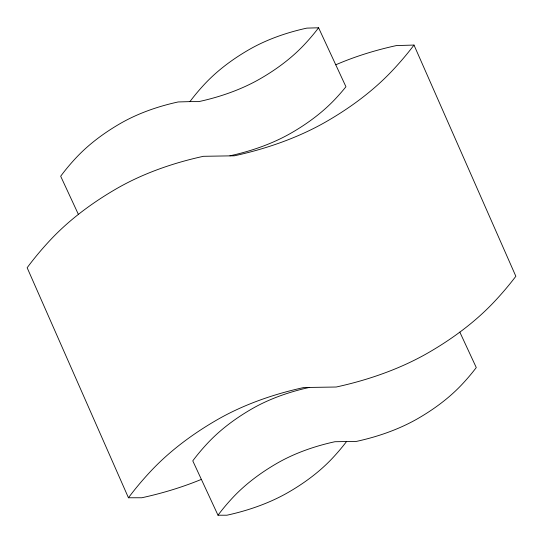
<?xml version="1.0" encoding="UTF-8"?>
<svg xmlns="http://www.w3.org/2000/svg" width="543" height="543" viewBox="0 0 543 543"><rect width="100%" height="100%" fill="white"/><g stroke="black" fill="none" stroke-linecap="round" stroke-linejoin="round"><path stroke-width="0.81" d="M229.927 155.807A173.434 100.129 0 0 0 291.381 132.913A255.814 147.689 0 0 0 335.411 98.84A386.46 223.119 0 0 0 345.945 86.751L318.585 27.781L306.856 28.121A163.334 94.299 0 0 0 248.979 49.678A255.814 147.689 0 0 0 204.949 83.751A386.46 223.119 0 0 0 189.928 101.616L178.199 101.948A163.334 94.299 0 0 0 120.322 123.505A255.814 147.689 0 0 0 76.285 157.579A386.46 223.119 0 0 0 60.68 176.231L78.389 214.39M414.004 45.069A579.693 334.685 0 0 1 392.603 70.352A383.718 221.537 0 0 1 326.553 121.469A260.151 150.201 0 0 1 234.379 155.8L203.428 156.309A245.008 141.452 0 0 0 116.616 188.645A383.718 221.537 0 0 0 50.567 239.762A579.693 334.685 0 0 0 27.15 267.74L128.447 497.768A579.693 334.685 0 0 1 150.974 470.978A383.718 221.537 0 0 1 217.024 419.861A245.008 141.452 0 0 1 303.836 387.526L336.219 387.016A260.151 150.201 0 0 0 428.4 352.678A383.718 221.537 0 0 0 494.449 301.569A579.693 334.685 0 0 0 515.85 276.278L414.004 45.069L396.417 45.571A245.008 141.452 0 0 0 335.764 64.8M459.833 332.133L476.272 367.557A386.46 223.119 0 0 1 462.005 384.417A255.814 147.689 0 0 1 417.974 418.49A173.434 100.129 0 0 1 356.52 441.384L334.929 441.724A163.334 94.299 0 0 0 277.059 463.281A255.814 147.689 0 0 0 233.022 497.354A386.46 223.119 0 0 0 218.001 515.219L192.772 460.851A386.46 223.119 0 0 1 207.793 442.993A255.814 147.689 0 0 1 251.823 408.913A163.334 94.299 0 0 1 309.7 387.356M189.928 101.616L198.826 101.609A173.434 100.129 0 0 0 260.28 78.721A255.814 147.689 0 0 0 304.318 44.641A386.46 223.119 0 0 0 318.585 27.781M128.447 497.768L141.798 497.761A260.151 150.201 0 0 0 201.372 479.381M218.001 515.219L226.906 515.212A173.434 100.129 0 0 0 288.36 492.325A255.814 147.689 0 0 0 332.391 458.244A386.46 223.119 0 0 0 346.658 441.384"/></g></svg>
